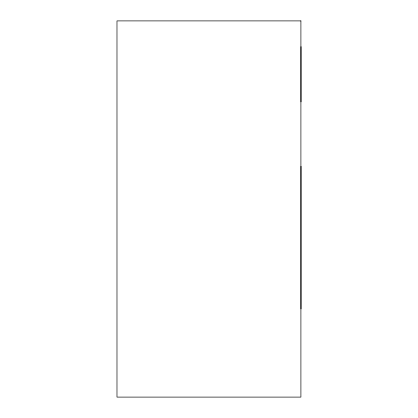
<?xml version="1.0" encoding="UTF-8"?>
<svg xmlns="http://www.w3.org/2000/svg" width="418" height="418" viewBox="0 0 418 418"><rect width="100%" height="100%" fill="white"/><g stroke="black" fill="none" stroke-linecap="round" stroke-linejoin="round"><path stroke-width="0.63" d="M301.017 46.664L301.017 101.877M301.017 166.286L301.017 308.918M300.908 20.9L116.983 20.9L116.983 397.1L300.908 397.1L300.908 20.9"/></g></svg>
